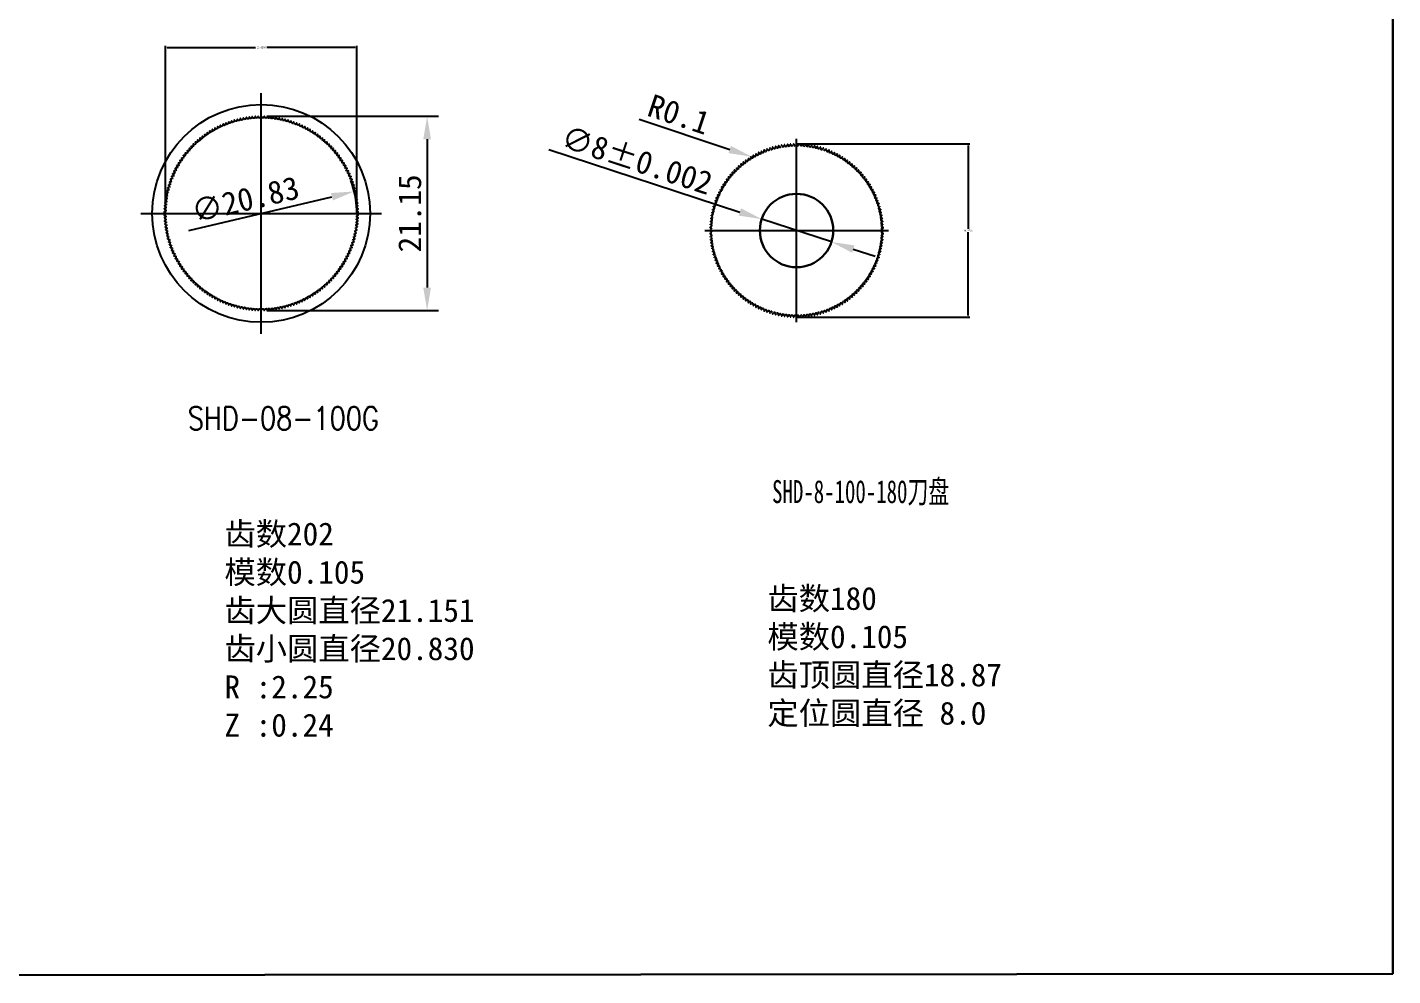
# Model space of a CAD drawing. Header units: millimetres. Extents: x 336 to 581, y 132 to 334.
# Drawn here: x 432.6 to 581.3, y 131.9 to 235.3 of the extents above; entities that cross this region are included whole.
import ezdxf

# ---------------------------------------------------------------- set-up
doc = ezdxf.new("R2010")
doc.units = ezdxf.units.MM
doc.layers.add('Top', color=7, linetype='Continuous', true_color=0xffffff)
doc.layers.add('粗实线层', color=7, linetype='Continuous', lineweight=35)
doc.styles.add('chinesef', font='simplex.shx', dxfattribs={"bigfont": 'gbcbig.shx'})
doc.styles.add('标准', font='', dxfattribs={"width": 0.667})
doc.styles.get('标准').set_extended_font_data('宋体')
doc.dimstyles.new('ISO-25', dxfattribs={"dimtxt": 2.5, "dimasz": 2.5, "dimexe": 1.25, "dimexo": 0.625, "dimtad": 1, "dimdsep": 46, "dimtxsty": 'Standard', "dimcen": 2.5, "dimadec": 0, "dimazin": 0, "dimtfac": 1, "dimtmove": 0, "dimatfit": 3, "dimfxl": 0, "dimarcsym": 0})
doc.dimstyles.get("Standard").update_dxf_attribs({"dimtxt": 0.18, "dimasz": 0.18, "dimexe": 0.18, "dimexo": 0.0625, "dimgap": 0.09, "dimtad": 0, "dimtih": 1, "dimtoh": 1, "dimdec": 4, "dimzin": 0, "dimdsep": 46, "dimtxsty": 'Standard', "dimcen": 0.09, "dimadec": 3, "dimazin": 0, "dimtfac": 1, "dimtdec": 4, "dimtofl": 0, "dimtmove": 0, "dimatfit": 3, "dimfxl": 0, "dimtolj": 1, "dimtzin": 0, "dimarcsym": 0})

# ---------------------------------------------------------------- blocks, each defined once
blk = doc.blocks.new('*U42')
for p, q in [((0.01, -0.02), (0, -0.03)), ((0.13, -0.02), (0.13, -0.03))]:
    blk.add_line(p, q)
for centre, radius, start, end in [((0.22, -0.06), 0.215, 142.7889, 169.2251), ((0.07, 0.05), 0.0283, 37.2111, 142.7889), ((-0.08, -0.06), 0.215, 10.7749, 37.2111), ((0.07, -10.49), 10.41, 90.5196, 91.2626), ((-0.09, -0.01), 0.0991, 312.75, 349.2251), ((0.23, -0.01), 0.0991, 190.7749, 227.25)]:
    blk.add_arc(centre, radius, start, end)
blk = doc.blocks.new('*U43')
at = {"color": 0, "linetype": 'ByBlock', "lineweight": -2, "transparency": 16777216}
for p, rotation in [((-545.65, -241.09), 21.38613861386139), ((-545.35, -240.97), 19.60396039603961), ((-545.04, -240.87), 17.82178217821783), ((-544.73, -240.77), 16.03960396039606), ((-544.41, -240.68), 14.25742574257428), ((-544.1, -240.6), 12.47524752475248), ((-543.78, -240.54), 10.6930693069307), ((-543.46, -240.48), 8.910891089108889), ((-543.13, -240.43), 7.1287128712871), ((-542.81, -240.39), 5.346534653465332), ((-542.48, -240.37), 3.56435643564348), ((-542.16, -240.35), 1.782178217821757), ((-541.5, -240.34), 358.2178217821785), ((-541.18, -240.36), 356.4356435643566), ((-540.85, -240.38), 354.6534653465349), ((-540.53, -240.41), 352.871287128713), ((-540.2, -240.46), 351.0891089108911), ((-539.88, -240.51), 349.3069306930694), ((-539.56, -240.57), 347.5247524752476), ((-539.24, -240.65), 345.7425742574258), ((-538.93, -240.73), 343.960396039604), ((-538.62, -240.82), 342.1782178217823), ((-538.31, -240.93), 340.3960396039605), ((-538, -241.04), 338.6138613861387), ((-548.19, -242.54), 37.42574257425745), ((-547.93, -242.35), 35.64356435643565), ((-547.67, -242.16), 33.86138613861387), ((-547.39, -241.98), 32.07920792079209), ((-547.12, -241.81), 30.29702970297033), ((-546.83, -241.65), 28.51485148514854), ((-546.54, -241.49), 26.73267326732674), ((-546.25, -241.35), 24.95049504950498), ((-545.95, -241.21), 23.16831683168317), ((-537.7, -241.16), 336.831683168317), ((-537.4, -241.29), 335.0495049504951), ((-537.1, -241.43), 333.2673267326733), ((-536.81, -241.58), 331.4851485148516), ((-536.53, -241.74), 329.7029702970298), ((-536.25, -241.91), 327.920792079208), ((-535.97, -242.08), 326.1386138613863), ((-535.7, -242.27), 324.3564356435645), ((-535.44, -242.46), 322.5742574257426), ((-549.62, -243.88), 48.11881188118814), ((-549.4, -243.64), 46.33663366336635), ((-549.17, -243.4), 44.55445544554458), ((-548.94, -243.18), 42.77227722772279), ((-548.7, -242.96), 40.99009900990102), ((-548.45, -242.75), 39.20792079207922), ((-535.18, -242.66), 320.7920792079209), ((-534.93, -242.87), 319.0099009900991), ((-534.69, -243.09), 317.2277227722773), ((-534.45, -243.31), 315.4455445544555), ((-534.22, -243.54), 313.6633663366338), ((-534, -243.78), 311.8811881188119), ((-533.78, -244.02), 310.0990099009902), ((-550.77, -245.46), 58.81188118811883), ((-550.6, -245.18), 57.02970297029704), ((-550.42, -244.91), 55.24752475247524), ((-550.23, -244.64), 53.46534653465348), ((-550.04, -244.38), 51.68316831683171), ((-549.83, -244.13), 49.90099009900993), ((-533.57, -244.28), 308.3168316831684), ((-533.37, -244.53), 306.5346534653466), ((-533.18, -244.8), 304.7524752475248), ((-533, -245.07), 302.9702970297031), ((-532.82, -245.34), 301.1881188118812), ((-551.5, -246.92), 67.72277227722773), ((-551.37, -246.62), 65.94059405940594), ((-551.24, -246.32), 64.15841584158417), ((-551.09, -246.03), 62.37623762376241), ((-550.94, -245.74), 60.59405940594063), ((-532.65, -245.62), 299.4059405940595), ((-532.5, -245.91), 297.6237623762377), ((-532.35, -246.2), 295.8415841584159), ((-532.21, -246.49), 294.0594059405942), ((-532.08, -246.79), 292.2772277227724), ((-531.96, -247.1), 290.4950495049505), ((-551.99, -248.47), 76.63366336633665), ((-551.91, -248.16), 74.85148514851487), ((-551.82, -247.84), 73.0693069306931), ((-551.72, -247.53), 71.28712871287132), ((-551.62, -247.22), 69.50495049504953), ((-531.85, -247.4), 288.7128712871288), ((-531.74, -247.71), 286.930693069307), ((-531.65, -248.03), 285.1485148514852), ((-531.57, -248.34), 283.3663366336635), ((-552.2, -249.76), 83.76237623762378), ((-552.16, -249.44), 81.98019801980202), ((-552.11, -249.11), 80.19801980198022), ((-552.06, -248.79), 78.41584158415843), ((-531.5, -248.66), 281.5841584158417), ((-531.43, -248.98), 279.8019801980199), ((-531.38, -249.3), 278.0198019801981), ((-531.34, -249.63), 276.2376237623763), ((-531.31, -249.95), 274.4554455445545), ((-552.25, -250.41), 87.32673267326734), ((-552.26, -250.74), 89.10891089108914), ((-552.25, -251.07), 90.8910891089109), ((-552.24, -251.39), 92.67326732673271), ((-552.23, -250.09), 85.54455445544558), ((-531.28, -250.28), 272.6732673267327), ((-531.28, -251.26), 267.3267326732674), ((-531.27, -250.6), 270.8910891089109), ((-531.27, -250.93), 269.1089108910892), ((-552.22, -251.72), 94.4554455445545), ((-552.19, -252.04), 96.23762376237627), ((-552.14, -252.37), 98.01980198019803), ((-552.09, -252.69), 99.80198019801982), ((-552.03, -253.01), 101.5841584158416), ((-531.47, -252.88), 258.4158415841584), ((-531.41, -252.55), 260.1980198019803), ((-531.36, -252.23), 261.9801980198021), ((-531.32, -251.91), 263.7623762376238), ((-531.3, -251.58), 265.5445544554456), ((-551.96, -253.33), 103.3663366336634), ((-551.87, -253.64), 105.1485148514851), ((-551.78, -253.96), 106.930693069307), ((-551.68, -254.27), 108.7128712871287), ((-531.91, -254.45), 249.5049504950496), ((-531.8, -254.14), 251.2871287128714), ((-531.7, -253.83), 253.0693069306931), ((-531.62, -253.51), 254.8514851485149), ((-531.54, -253.19), 256.6336633663367), ((-551.57, -254.57), 110.4950495049505), ((-551.45, -254.88), 112.2772277227723), ((-551.32, -255.17), 114.0594059405941), ((-551.18, -255.47), 115.8415841584159), ((-551.03, -255.76), 117.6237623762376), ((-532.59, -255.93), 240.5940594059407), ((-532.43, -255.64), 242.3762376237624), ((-532.29, -255.35), 244.1584158415842), ((-532.15, -255.05), 245.940594059406), ((-532.03, -254.75), 247.7227722772278), ((-550.87, -256.05), 119.4059405940594), ((-550.7, -256.33), 121.1881188118812), ((-550.53, -256.6), 122.970297029703), ((-550.35, -256.87), 124.7524752475248), ((-550.15, -257.14), 126.5346534653466), ((-549.95, -257.39), 128.3168316831683), ((-533.49, -257.29), 231.6831683168317), ((-533.29, -257.03), 233.4653465346535), ((-533.1, -256.76), 235.2475247524753), ((-532.92, -256.49), 237.0297029702971), ((-532.75, -256.21), 238.8118811881189), ((-549.75, -257.65), 130.0990099009901), ((-549.53, -257.89), 131.8811881188119), ((-549.31, -258.13), 133.6633663366337), ((-549.08, -258.36), 135.4455445544555), ((-548.84, -258.58), 137.2277227722772), ((-548.59, -258.8), 139.009900990099), ((-535.08, -258.92), 219.2079207920792), ((-534.83, -258.71), 220.990099009901), ((-534.59, -258.49), 222.7722772277228), ((-534.35, -258.26), 224.5544554455446), ((-534.13, -258.03), 226.3366336633664), ((-533.9, -257.79), 228.1188118811882), ((-533.69, -257.54), 229.90099009901), ((-548.34, -259.01), 140.7920792079208), ((-548.09, -259.21), 142.5742574257426), ((-547.82, -259.4), 144.3564356435644), ((-547.55, -259.59), 146.1386138613862), ((-547.28, -259.76), 147.920792079208), ((-547, -259.93), 149.7029702970297), ((-546.71, -260.09), 151.4851485148515), ((-546.42, -260.24), 153.2673267326733), ((-546.13, -260.38), 155.0495049504951), ((-537.27, -260.32), 204.950495049505), ((-536.98, -260.18), 206.7326732673268), ((-536.69, -260.02), 208.5148514851485), ((-536.41, -259.86), 210.2970297029703), ((-536.13, -259.69), 212.0792079207921), ((-535.86, -259.51), 213.8613861386139), ((-535.59, -259.32), 215.6435643564357), ((-535.33, -259.13), 217.4257425742575), ((-545.83, -260.51), 156.8316831683169), ((-545.53, -260.63), 158.6138613861386), ((-545.22, -260.74), 160.3960396039604), ((-544.91, -260.85), 162.1782178217823), ((-544.6, -260.94), 163.960396039604), ((-544.28, -261.02), 165.7425742574258), ((-543.96, -261.09), 167.5247524752476), ((-543.64, -261.16), 169.3069306930693), ((-543.32, -261.21), 171.0891089108912), ((-543, -261.26), 172.871287128713), ((-542.67, -261.29), 174.6534653465348), ((-542.35, -261.31), 176.4356435643566), ((-542.02, -261.33), 178.2178217821787), ((-541.7, -261.33), 180), ((-541.37, -261.32), 181.7821782178215), ((-541.04, -261.3), 183.5643564356435), ((-540.72, -261.28), 185.3465346534653), ((-540.39, -261.24), 187.1287128712871), ((-540.07, -261.19), 188.910891089109), ((-539.75, -261.13), 190.6930693069307), ((-539.43, -261.07), 192.4752475247525), ((-539.11, -260.99), 194.2574257425743), ((-538.8, -260.9), 196.0396039603961), ((-538.49, -260.8), 197.8217821782178), ((-538.18, -260.7), 199.6039603960396), ((-537.87, -260.58), 201.3861386138614), ((-537.57, -260.46), 203.1683168316832)]:
    blk.add_blockref('*U42', p, dxfattribs=dict(at, rotation=rotation))
blk.add_blockref('*U42', (-541.83, -240.34), dxfattribs=at)
blk = doc.blocks.new('*D53')
at = {"color": 0, "linetype": 'Continuous', "lineweight": -2, "transparency": 16777216}
for p, q in [((447.66, 215.03), (447.66, 233.23)), ((447.84, 233.05), (457.46, 233.05)), ((468.31, 233.05), (458.69, 233.05)), ((468.49, 215.03), (468.49, 233.23))]:
    blk.add_line(p, q, dxfattribs=at)
at = {"color": 0, "transparency": 16777216}
for points in [[(447.84, 233.08), (447.84, 233.02), (447.66, 233.05)], [(468.31, 233.08), (468.31, 233.02), (468.49, 233.05)]]:
    blk.add_solid(points, dxfattribs=at)
at = {"layer": 'Defpoints', "color": 0, "transparency": 16777216}
for p in [(447.66, 233.05), (447.66, 214.97), (468.49, 214.97)]:
    blk.add_point(p, dxfattribs=at)
at = {"color": 0, "lineweight": 30, "transparency": 16777216, "insert": (458.08, 233.05), "char_height": 0.18, "attachment_point": 5}
blk.add_mtext('\\A1;20.8276', dxfattribs=at)
blk = doc.blocks.new('*U44')
at = {"color": 3}
for p, q in [((-0.06, -0.01), (-0.06, -0.01)), ((0.06, -0.01), (0.06, -0.01))]:
    blk.add_line(p, q, dxfattribs=at)
for centre, radius, start, end in [((0.15, -0.05), 0.215, 142.7889, 169.2251), ((0, 0.07), 0.0283, 37.2111, 142.7889), ((-0.15, -0.05), 0.215, 10.7749, 37.2111), ((-0.16, 0), 0.0991, 270.4015, 349.2251), ((0.16, 0), 0.0991, 190.7749, 269.5985), ((0.16, -0.17), 0.08, 88.4015, 89.5985)]:
    blk.add_arc(centre, radius, start, end, dxfattribs=at)
blk = doc.blocks.new('*U45')
at = {"color": 0, "linetype": 'ByBlock', "lineweight": -2, "transparency": 16777216}
for p, rotation in [((-475.52, 102.55), 7.999999999999934), ((-475.19, 102.59), 5.999999999999965), ((-474.87, 102.62), 3.999999999999859), ((-474.54, 102.63), 1.999999999999947), ((-473.89, 102.63), 358.0000000000001), ((-473.56, 102.62), 356), ((-473.24, 102.59), 354.0000000000001), ((-472.92, 102.55), 352.0000000000001), ((-479.44, 101.04), 33.99999999999997), ((-479.17, 101.22), 32), ((-478.89, 101.39), 30), ((-478.6, 101.55), 27.99999999999998), ((-478.31, 101.7), 26.00000000000001), ((-478.02, 101.83), 24), ((-477.72, 101.96), 22.00000000000001), ((-477.41, 102.08), 19.99999999999999), ((-477.1, 102.18), 17.99999999999999), ((-476.79, 102.28), 15.99999999999999), ((-476.48, 102.36), 14), ((-476.16, 102.44), 12.00000000000002), ((-475.84, 102.5), 9.999999999999977), ((-472.59, 102.5), 350.0000000000001), ((-472.27, 102.44), 348.0000000000001), ((-471.96, 102.36), 346.0000000000001), ((-471.64, 102.28), 344.0000000000001), ((-471.33, 102.18), 342.0000000000001), ((-471.02, 102.08), 340), ((-470.72, 101.96), 338), ((-470.42, 101.83), 336.0000000000001), ((-470.12, 101.69), 334), ((-469.83, 101.55), 332.0000000000001), ((-469.55, 101.39), 329.9999999999999), ((-469.27, 101.22), 328), ((-468.99, 101.04), 326.0000000000001), ((-481.16, 99.55), 48.00000000000001), ((-480.94, 99.79), 46), ((-480.7, 100.02), 44.00000000000001), ((-480.47, 100.24), 42.00000000000001), ((-480.22, 100.46), 40.00000000000001), ((-479.97, 100.66), 38.00000000000001), ((-479.71, 100.86), 35.99999999999999), ((-468.73, 100.86), 324), ((-468.47, 100.66), 322.0000000000001), ((-468.21, 100.45), 320), ((-467.97, 100.24), 318), ((-467.73, 100.02), 316), ((-467.5, 99.79), 314), ((-467.27, 99.55), 312), ((-482.14, 98.25), 58.00000000000002), ((-481.96, 98.52), 56), ((-481.77, 98.79), 54), ((-481.58, 99.05), 52.00000000000001), ((-481.37, 99.3), 49.99999999999999), ((-467.06, 99.3), 310), ((-466.86, 99.05), 308.0000000000001), ((-466.66, 98.79), 306), ((-466.47, 98.52), 304), ((-466.3, 98.25), 302.0000000000001), ((-482.88, 96.8), 68), ((-482.75, 97.1), 66.00000000000001), ((-482.61, 97.4), 63.99999999999999), ((-482.46, 97.69), 62.00000000000001), ((-482.31, 97.97), 60.00000000000001), ((-466.13, 97.97), 300.0000000000001), ((-465.97, 97.68), 298.0000000000001), ((-465.82, 97.39), 296), ((-465.68, 97.1), 294), ((-465.56, 96.8), 292.0000000000001), ((-483.35, 95.24), 78), ((-483.28, 95.56), 76), ((-483.2, 95.88), 74), ((-483.1, 96.19), 72), ((-482.99, 96.5), 70), ((-465.44, 96.49), 290.0000000000001), ((-465.33, 96.19), 288.0000000000001), ((-465.24, 95.87), 286), ((-465.15, 95.56), 284.0000000000001), ((-465.08, 95.24), 282), ((-483.55, 93.63), 88.00000000000003), ((-483.53, 93.95), 86), ((-483.51, 94.28), 84.00000000000003), ((-483.47, 94.6), 82), ((-483.42, 94.92), 80.00000000000001), ((-465.02, 94.92), 280), ((-464.97, 94.6), 278), ((-464.93, 94.28), 275.9999999999999), ((-464.9, 93.95), 274), ((-464.88, 93.62), 272), ((-483.56, 93.3), 90), ((-483.55, 92.97), 92), ((-483.53, 92.65), 94), ((-483.51, 92.32), 96), ((-464.93, 92.32), 264), ((-464.9, 92.65), 266), ((-464.88, 92.97), 268.0000000000001), ((-464.88, 93.3), 270), ((-483.47, 92), 98.00000000000001), ((-483.42, 91.68), 100), ((-483.35, 91.36), 102), ((-483.28, 91.04), 104), ((-483.2, 90.73), 106), ((-465.24, 90.72), 254.0000000000001), ((-465.15, 91.04), 256), ((-465.08, 91.36), 258.0000000000001), ((-465.02, 91.68), 260), ((-464.97, 92), 262), ((-483.1, 90.41), 108), ((-482.99, 90.11), 110), ((-482.88, 89.8), 112), ((-482.75, 89.5), 114), ((-482.61, 89.21), 116), ((-465.82, 89.2), 244), ((-465.68, 89.5), 246), ((-465.56, 89.8), 248), ((-465.44, 90.1), 250), ((-465.33, 90.41), 252), ((-482.46, 88.92), 118), ((-482.31, 88.63), 120), ((-482.14, 88.35), 122), ((-481.96, 88.08), 124), ((-481.77, 87.81), 126), ((-466.66, 87.81), 234), ((-466.47, 88.08), 236), ((-466.3, 88.35), 238), ((-466.13, 88.63), 240), ((-465.97, 88.91), 242), ((-481.58, 87.55), 128), ((-481.37, 87.3), 130), ((-481.16, 87.05), 132), ((-480.94, 86.81), 134), ((-480.71, 86.58), 136.0000000000001), ((-480.47, 86.36), 138), ((-480.22, 86.14), 140), ((-468.21, 86.14), 220), ((-467.97, 86.36), 222), ((-467.73, 86.58), 224), ((-467.5, 86.81), 225.9999999999999), ((-467.28, 87.05), 227.9999999999999), ((-467.06, 87.3), 230), ((-466.86, 87.55), 232), ((-479.97, 85.94), 142.0000000000001), ((-479.71, 85.74), 144), ((-479.44, 85.56), 146), ((-479.17, 85.38), 148), ((-478.89, 85.21), 150), ((-478.6, 85.05), 152.0000000000001), ((-478.31, 84.9), 154), ((-478.02, 84.77), 156), ((-477.72, 84.64), 158), ((-470.72, 84.64), 202), ((-470.42, 84.77), 204), ((-470.12, 84.9), 206), ((-469.83, 85.05), 208), ((-469.55, 85.21), 210), ((-469.27, 85.38), 212), ((-468.99, 85.56), 214), ((-468.73, 85.74), 216), ((-468.47, 85.94), 217.9999999999999), ((-477.41, 84.52), 160), ((-477.1, 84.42), 162), ((-476.79, 84.32), 164), ((-476.48, 84.24), 166), ((-476.16, 84.16), 168.0000000000001), ((-475.84, 84.1), 170.0000000000001), ((-475.52, 84.05), 172), ((-475.19, 84.01), 174), ((-474.87, 83.98), 176.0000000000001), ((-474.54, 83.96), 178.0000000000001), ((-474.22, 83.96), 180), ((-473.89, 83.96), 182), ((-473.57, 83.98), 183.9999999999999), ((-473.24, 84.01), 186), ((-472.92, 84.05), 187.9999999999999), ((-472.6, 84.1), 190), ((-472.28, 84.16), 192), ((-471.96, 84.24), 194), ((-471.64, 84.32), 196), ((-471.33, 84.42), 198), ((-471.02, 84.52), 200)]:
    blk.add_blockref('*U44', p, dxfattribs=dict(at, rotation=rotation))
blk.add_blockref('*U44', (-474.22, 102.64), dxfattribs=at)
blk = doc.blocks.new('*D54')
at = {"color": 0, "linetype": 'Continuous', "lineweight": -2, "transparency": 16777216}
for p, q in [((516.46, 222.54), (535.26, 222.54)), ((535.08, 222.36), (535.08, 213.28)), ((535.08, 203.85), (535.08, 212.92)), ((516.46, 203.67), (535.26, 203.67))]:
    blk.add_line(p, q, dxfattribs=at)
at = {"color": 0, "transparency": 16777216}
for points in [[(535.05, 222.36), (535.11, 222.36), (535.08, 222.54)], [(535.05, 203.85), (535.11, 203.85), (535.08, 203.67)]]:
    blk.add_solid(points, dxfattribs=at)
at = {"layer": 'Defpoints', "color": 0, "transparency": 16777216}
for p in [(516.4, 222.54), (516.4, 203.67), (535.08, 203.67)]:
    blk.add_point(p, dxfattribs=at)
at = {"color": 0, "lineweight": 30, "transparency": 16777216, "insert": (535.08, 213.1), "char_height": 0.18, "attachment_point": 5}
blk.add_mtext('\\A1;18.8700', dxfattribs=at)
blk = doc.blocks.new('*D67')
at = {"color": 0, "lineweight": -2, "transparency": 16777216}
for p, q in [((499.24, 225.23), (509.12, 221.94)), ((511.59, 221.11), (511.49, 221.15))]:
    blk.add_line(p, q, dxfattribs=at)
blk.add_arc((511.59, 221.11), 0.0991, 161.5905, 300.4015, dxfattribs=at)
at = {"color": 0, "transparency": 16777216}
blk.add_solid([(509.25, 222.33), (508.99, 221.54), (511.49, 221.15)], dxfattribs=at)
at = {"layer": 'Defpoints', "color": 0, "transparency": 16777216}
for p in [(511.49, 221.15), (511.59, 221.11)]:
    blk.add_point(p, dxfattribs=at)
at = {"color": 0, "transparency": 16777216, "insert": (503.58, 225.75), "char_height": 2.5, "attachment_point": 5, "rotation": 341.5905}
blk.add_mtext('R0.1', dxfattribs=at)
blk = doc.blocks.new('*D69')
at = {"color": 0, "linetype": 'Continuous', "lineweight": -2, "transparency": 16777216}
blk.add_line((450.2, 213.11), (465.78, 216.79), dxfattribs=at)
blk.add_arc((458.08, 214.97), 10.41, 2.028, 20.1576, dxfattribs=at)
at = {"color": 0, "transparency": 16777216}
blk.add_solid([(465.68, 217.19), (465.88, 216.38), (468.21, 217.36)], dxfattribs=at)
at = {"layer": 'Defpoints', "color": 0, "transparency": 16777216}
for p in [(468.21, 217.36), (447.94, 212.58)]:
    blk.add_point(p, dxfattribs=at)
at = {"color": 0, "transparency": 16777216, "insert": (456.34, 216.49), "char_height": 2.5, "attachment_point": 5, "rotation": 13.2802}
blk.add_mtext('∅20.83', dxfattribs=at)
blk = doc.blocks.new('*D70')
at = {"color": 0, "linetype": 'Continuous', "lineweight": -2, "transparency": 16777216}
for p, q in [((458.7, 225.55), (477.4, 225.55)), ((476.15, 223.05), (476.15, 206.89)), ((458.7, 204.39), (477.4, 204.39))]:
    blk.add_line(p, q, dxfattribs=at)
at = {"color": 0, "transparency": 16777216}
for points in [[(475.73, 223.05), (476.57, 223.05), (476.15, 225.55)], [(475.73, 206.89), (476.57, 206.89), (476.15, 204.39)]]:
    blk.add_solid(points, dxfattribs=at)
at = {"layer": 'Defpoints', "color": 0, "transparency": 16777216}
for p in [(458.08, 225.55), (458.08, 204.39), (476.15, 204.39)]:
    blk.add_point(p, dxfattribs=at)
at = {"color": 0, "transparency": 16777216, "insert": (474.27, 214.97), "char_height": 2.5, "attachment_point": 5, "rotation": 90}
blk.add_mtext('21.15', dxfattribs=at)
blk = doc.blocks.new('*D71')
at = {"color": 0, "linetype": 'Continuous', "lineweight": -2, "transparency": 16777216}
for p, q in [((489.4, 221.94), (510.22, 215.12)), ((520.2, 211.86), (512.6, 214.35)), ((522.58, 211.08), (524.95, 210.3))]:
    blk.add_line(p, q, dxfattribs=at)
at = {"color": 0, "transparency": 16777216}
for points in [[(510.35, 215.52), (510.09, 214.73), (512.6, 214.35)], [(522.71, 211.48), (522.45, 210.68), (520.2, 211.86)]]:
    blk.add_solid(points, dxfattribs=at)
at = {"layer": 'Defpoints', "color": 0, "transparency": 16777216}
for p in [(512.6, 214.35), (520.2, 211.86)]:
    blk.add_point(p, dxfattribs=at)
at = {"color": 0, "transparency": 16777216, "insert": (499.01, 220.77), "char_height": 2.5, "width": 10.2857, "attachment_point": 5, "rotation": 341.8754}
blk.add_mtext('∅8%%P0.002', dxfattribs=at)

msp = doc.modelspace()

# ---------------------------------------------------------------- linework, layer by layer
for p, q in [((458.07764, 201.85508), (458.07764, 228.08348)), ((516.39827, 203.10213), (516.39827, 223.10213)), ((444.96344, 214.96928), (471.19185, 214.96928)), ((506.39827, 213.10213), (526.39827, 213.10213))]:
    msp.add_line(p, q)
at = {"color": 0, "lineweight": 30}
msp.add_lwpolyline([(335.54645, 300.96573), (581.34114, 301.17028), (581.34114, 132.09973), (335.54645, 131.89517)], close=True, dxfattribs=at)
msp.add_circle((458.07764, 214.96928), 11.86675)
msp.add_circle((516.39827, 213.10213), 4, dxfattribs=at)

# ---------------------------------------------------------------- block references
at = {"color": 1, "lineweight": 30}
msp.add_blockref('*U43', (999.84051, 465.80382), dxfattribs=at)
at = {"color": 0, "lineweight": 30}
msp.add_blockref('*U45', (990.61506, 119.80243), dxfattribs=at)

# ---------------------------------------------------------------- texts
at = {"char_height": 2.5, "attachment_point": 1}
for s, insert in [('{\\fSimSun|b0|i0|c134|p2;\\C0;齿数\\fSimSun|b0|i0|c134|p34;202\\P\\fSimSun|b0|i0|c134|p2;模数\\fSimSun|b0|i0|c134|p34;0.105\\P\\fSimSun|b0|i0|c134|p2;齿大圆直径\\fSimSun|b0|i0|c134|p34;21.151\\P\\fSimSun|b0|i0|c134|p2;齿小圆直径20.830\\P\\fSimSun|b0|i0|c134|p34;R :2.25\\PZ :0.24}', (454.06725, 181.29032)), ('{\\fSimSun|b0|i0|c134|p2;\\C0;齿数\\fSimSun|b0|i0|c134|p34;180\\P\\fSimSun|b0|i0|c134|p2;模数\\fSimSun|b0|i0|c134|p34;0.105\\P\\fSimSun|b0|i0|c134|p2;齿顶圆直径\\fSimSun|b0|i0|c134|p34;18.87\\P\\fSimSun|b0|i0|c134|p2;定位圆直径 8.0}', (513.22008, 174.26003))]:
    msp.add_mtext_dynamic_manual_height_columns(s, width=183.9668865, gutter_width=1, heights=[0], dxfattribs=dict(at, insert=insert))
at = {"layer": 'Top', "color": 213, "linetype": 'Continuous', "lineweight": 13, "insert": (448.67341, 188.60275), "char_height": 1.5292267, "width": 36.2697565, "attachment_point": 7, "line_spacing_factor": 0.903614, "style": 'chinesef'}
msp.add_mtext('{\\H1.6348x;\\W0.8234;\\C0; SHD-08-100G\\P\\H0.61167x;\\C6;   }', dxfattribs=at)
at = {"layer": '粗实线层', "lineweight": 18, "insert": (513.73185, 185.90248), "char_height": 2.5, "attachment_point": 1, "style": '标准'}
msp.add_mtext_dynamic_manual_height_columns('SHD-8-100-180刀盘', width=20.385265, gutter_width=12.5, heights=[0], dxfattribs=at)

# ---------------------------------------------------------------- dimensions: what is measured, and where the dimension line sits
at = {"color": 1, "lineweight": 30}
dim = msp.add_linear_dim(base=(447.66384, 233.04813), p1=(468.49145, 214.96928), p2=(447.66384, 214.96928), dimstyle='Standard', override={"dimarcsym": 1}, dxfattribs=at)
dim.commit()
dim.dimension.update_dxf_attribs({"geometry": '*D53', "text_midpoint": (458.07764, 233.04813)})
dim = msp.add_radius_dim(center=(511.58592, 221.11486), mpoint=(511.4919, 221.14615), dimstyle='ISO-25')
dim.commit()
dim.dimension.update_dxf_attribs({"geometry": '*D67', "text_midpoint": (503.58416, 225.75429)})
dim = msp.add_linear_dim(base=(476.14977, 204.39353), p1=(458.07764, 225.54503), p2=(458.07764, 204.39353), angle=90, dimstyle='ISO-25', override={"dimarcsym": 1})
dim.commit()
dim.dimension.update_dxf_attribs({"geometry": '*D70', "text_midpoint": (474.27477, 214.96928)})
dim = msp.add_diameter_dim_2p(p1=(520.1998, 211.85779), p2=(512.59675, 214.34647), text='<>%%P0.002', dimstyle='ISO-25', override={"dimarcsym": 1})
dim.commit()
dim.dimension.update_dxf_attribs({"geometry": '*D71', "text_midpoint": (498.42294, 218.98592), "dimtype": 163})
at = {"color": 0, "lineweight": 30}
dim = msp.add_linear_dim(base=(535.08098, 203.66713), p1=(516.39827, 222.53713), p2=(516.39827, 203.66713), angle=90, dimstyle='Standard', override={"dimarcsym": 1}, dxfattribs=at)
dim.commit()
dim.dimension.update_dxf_attribs({"geometry": '*D54', "text_midpoint": (535.08098, 213.10213)})
dim = msp.add_diameter_dim_2p(p1=(447.94232, 212.57708), p2=(468.21297, 217.36148), dimstyle='ISO-25', override={"dimarcsym": 1})
dim.commit()
dim.dimension.update_dxf_attribs({"geometry": '*D69', "text_midpoint": (456.77139, 214.66097), "dimtype": 163})

doc.saveas('drawing.dxf')
